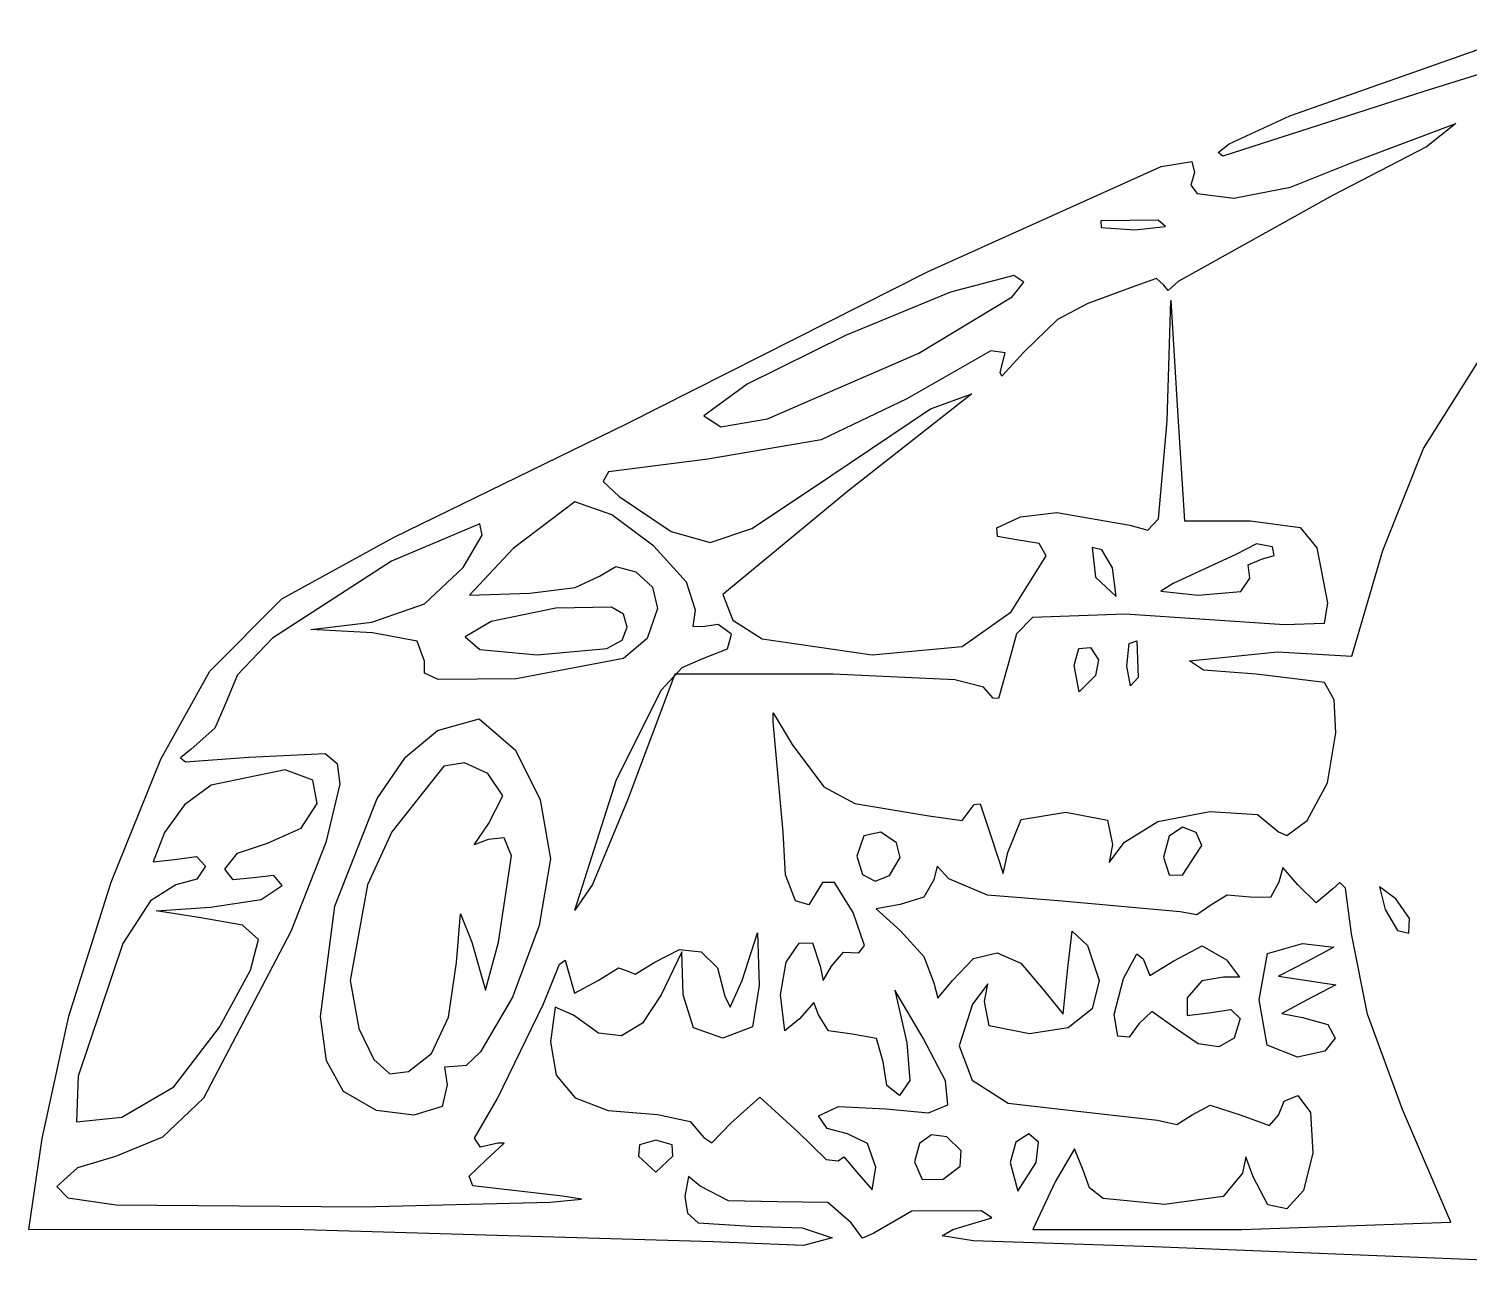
# Model space of a CAD drawing. Extents: x 2 to 133, y 1 to 41.
# Drawn here: x 2.19 to 23.41, y 2.61 to 20.8 of the extents above; entities that cross this region are included whole.
import ezdxf

# ---------------------------------------------------------------- set-up
doc = ezdxf.new("R2010")
doc.units = 0

msp = doc.modelspace()

# ---------------------------------------------------------------- linework, layer by layer
at = {"layer": 'Layer 1'}
for p, q in [((25.707644, 20.795649), (22.745352, 19.87072)), ((20.769615, 19.511931), (23.924912, 20.625966)), ((22.745352, 19.87072), (19.782019, 18.920189)), ((19.87803, 19.098555), (20.769615, 19.511931)), ((21.71358, 18.836964), (23.214868, 19.402081)), ((23.214868, 19.402081), (22.783788, 19.055266)), ((19.714724, 18.973468), (19.87803, 19.098555)), ((19.782019, 18.920189), (19.714724, 18.973468)), ((22.783788, 19.055266), (21.397955, 18.337904)), ((15.442623, 17.222026), (18.873676, 18.765027)), ((18.873676, 18.765027), (19.32591, 18.842077)), ((19.363379, 18.677079), (19.311666, 18.492354)), ((19.32591, 18.842077), (19.363379, 18.677079)), ((20.777822, 18.462662), (21.71358, 18.836964)), ((19.311666, 18.492354), (19.407476, 18.369437)), ((19.944039, 18.302392), (20.777822, 18.462662)), ((21.397955, 18.337904), (19.124877, 17.074444)), ((19.407476, 18.369437), (19.944039, 18.302392)), ((18.832962, 17.975577), (17.986295, 17.96512)), ((17.986295, 17.96512), (17.989648, 17.868922)), ((17.989648, 17.868922), (18.485556, 17.835019)), ((18.485556, 17.835019), (18.936856, 17.880622)), ((18.936856, 17.880622), (18.832962, 17.975577)), ((18.832962, 17.975577), (18.832962, 17.975577)), ((11.006667, 14.981526), (15.442623, 17.222026)), ((16.704293, 17.161308), (15.770742, 16.916493)), ((16.681102, 16.84816), (16.852897, 17.062266)), ((16.852897, 17.062266), (16.704293, 17.161308)), ((18.556111, 17.028481), (17.793763, 16.746239)), ((18.80653, 17.117059), (18.556111, 17.028481)), ((18.913211, 17.020545), (18.80653, 17.117059)), ((18.97717, 16.942195), (18.913211, 17.020545)), ((19.124877, 17.074444), (18.97717, 16.942195)), ((15.770742, 16.916493), (14.224649, 16.276465)), ((15.30464, 16.016111), (16.681102, 16.84816)), ((18.962253, 15.018404), (19.015617, 16.792222)), ((19.015617, 16.792222), (19.117448, 15.169444)), ((17.793763, 16.746239), (17.348187, 16.511136)), ((17.348187, 16.511136), (16.852051, 16.032748)), ((14.224649, 16.276465), (12.776192, 15.562367)), ((13.07563, 15.049329), (15.30464, 16.016111)), ((16.366638, 16.049131), (15.127149, 15.345622)), ((15.30464, 16.016111), (15.30464, 16.016111)), ((16.574498, 16.019447), (16.366638, 16.049131)), ((16.502166, 15.733889), (16.574498, 16.019447)), ((16.852051, 16.032748), (16.529763, 15.676158)), ((22.738632, 14.611522), (23.609769, 15.990972)), ((16.529763, 15.676158), (16.502166, 15.733889)), ((12.776192, 15.562367), (12.135556, 15.095341)), ((15.127149, 15.345622), (13.868435, 14.737485)), ((16.086667, 15.415813), (14.252222, 13.980513)), ((15.477848, 15.197756), (16.086667, 15.415813)), ((12.135556, 15.095341), (12.38905, 14.929632)), ((13.710626, 14.007449), (15.477848, 15.197756)), ((19.117448, 15.169444), (19.219279, 13.546667)), ((7.568372, 13.298548), (11.006667, 14.981526)), ((12.38905, 14.929632), (13.07563, 15.049329)), ((18.836097, 13.577251), (18.962253, 15.018404)), ((13.868435, 14.737485), (12.195416, 14.456785)), ((12.195416, 14.456785), (10.733827, 14.268457)), ((22.138965, 13.111855), (22.738632, 14.611522)), ((10.733827, 14.268457), (10.654689, 14.128067)), ((10.654689, 14.128067), (10.892115, 13.90715)), ((12.843437, 13.431385), (13.710626, 14.007449)), ((10.236184, 13.828889), (9.330203, 13.141291)), ((10.780385, 13.633679), (10.236184, 13.828889)), ((10.892115, 13.90715), (11.654642, 13.389081)), ((14.252222, 13.980513), (12.417778, 12.459962)), ((11.399742, 13.175092), (10.780385, 13.633679)), ((16.454031, 13.443661), (16.80238, 13.605585)), ((16.80238, 13.605585), (17.335701, 13.668145)), ((17.335701, 13.668145), (18.415, 13.484013)), ((8.837387, 13.503002), (7.538201, 12.950373)), ((8.872252, 13.333116), (8.837387, 13.503002)), ((11.654642, 13.389081), (12.231596, 13.227878)), ((12.231596, 13.227878), (12.843437, 13.431385)), ((16.465631, 13.317089), (16.454031, 13.443661)), ((18.415, 13.484013), (18.679811, 13.410914)), ((18.679811, 13.410914), (18.836097, 13.577251)), ((19.219279, 13.546667), (20.192973, 13.546667)), ((20.192973, 13.546667), (20.92447, 13.447109)), ((20.92447, 13.447109), (21.166667, 13.146416)), ((5.923338, 12.396674), (7.568372, 13.298548)), ((8.592476, 12.857367), (8.872252, 13.333116)), ((11.882173, 12.643688), (11.399742, 13.175092)), ((16.745185, 13.264444), (16.465631, 13.317089)), ((17.079794, 13.210403), (16.745185, 13.264444)), ((17.179497, 13.03214), (17.079794, 13.210403)), ((20.281274, 13.205818), (19.974042, 13.052809)), ((20.514968, 13.16355), (20.281274, 13.205818)), ((20.541419, 13.035488), (20.514968, 13.16355)), ((7.538201, 12.950373), (5.783961, 11.816189)), ((9.330203, 13.141291), (8.684237, 12.453691)), ((16.667039, 12.206111), (17.179497, 13.03214)), ((18.002072, 13.121348), (17.857985, 13.154282)), ((17.857985, 13.154282), (17.909506, 12.718776)), ((18.159611, 12.853283), (18.002072, 13.121348)), ((19.974042, 13.052809), (19.05, 12.621997)), ((20.157315, 12.899319), (20.350381, 12.982222)), ((20.350381, 12.982222), (20.541419, 13.035488)), ((21.166667, 13.146416), (21.323753, 12.336805)), ((21.685199, 11.550955), (22.138965, 13.111855)), ((8.022086, 12.322485), (8.592476, 12.857367)), ((10.602436, 12.730909), (10.839078, 12.871692)), ((10.839078, 12.871692), (11.137383, 12.796062)), ((11.137383, 12.796062), (11.381542, 12.568703)), ((18.210478, 12.430687), (18.159611, 12.853283)), ((18.159611, 12.853283), (18.159611, 12.853283)), ((20.178889, 12.7), (20.157315, 12.899319)), ((9.573294, 12.478969), (10.242341, 12.563404)), ((10.242341, 12.563404), (10.602436, 12.730909)), ((11.381542, 12.568703), (11.455752, 12.254298)), ((12.0156, 12.230029), (11.882173, 12.643688)), ((17.909506, 12.718776), (18.210478, 12.430687)), ((19.05, 12.621997), (18.871802, 12.510581)), ((20.047337, 12.50473), (20.178889, 12.7)), ((20.178889, 12.7), (20.178889, 12.7)), ((4.859734, 11.32963), (5.923338, 12.396674)), ((7.245414, 12.055864), (8.022086, 12.322485)), ((8.684237, 12.453691), (9.573294, 12.478969)), ((12.417778, 12.459962), (12.566913, 12.085322)), ((18.871802, 12.510581), (19.419434, 12.450516)), ((19.419434, 12.450516), (20.047337, 12.50473)), ((21.323753, 12.336805), (21.274605, 12.035405)), ((9.95614, 12.257447), (9.004638, 12.061843)), ((10.778636, 12.273666), (9.95614, 12.257447)), ((10.953984, 12.16955), (10.778636, 12.273666)), ((11.006667, 11.98153), (10.953984, 12.16955)), ((11.455752, 12.254298), (11.303894, 11.81473)), ((11.98179, 11.990392), (12.0156, 12.230029)), ((15.942806, 11.695693), (16.667039, 12.206111)), ((16.977675, 12.123267), (16.745076, 11.883911)), ((18.345837, 12.173006), (16.977675, 12.123267)), ((20.690119, 12.014245), (18.345837, 12.173006)), ((6.35, 11.943664), (7.245414, 12.055864)), ((7.258365, 11.8985), (6.35, 11.943664)), ((7.912944, 11.773984), (7.258365, 11.8985)), ((9.004638, 12.061843), (8.622783, 11.835733)), ((10.936148, 11.790477), (11.006667, 11.98153)), ((11.006667, 11.98153), (11.006667, 11.98153)), ((12.119287, 11.984389), (11.98179, 11.990392)), ((12.35096, 12.019326), (12.119287, 11.984389)), ((12.543574, 11.878115), (12.35096, 12.019326)), ((12.566913, 12.085322), (12.998675, 11.805975)), ((16.745076, 11.883911), (16.613973, 11.414153)), ((21.274605, 12.035405), (20.690119, 12.014245)), ((5.783961, 11.816189), (5.267166, 11.275823)), ((8.023189, 11.479273), (7.912944, 11.773984)), ((8.622783, 11.835733), (8.838627, 11.648896)), ((10.70808, 11.663498), (10.936148, 11.790477)), ((11.303894, 11.81473), (10.954067, 11.519628)), ((12.488047, 11.663142), (12.543574, 11.878115)), ((12.998675, 11.805975), (14.616206, 11.571111)), ((14.616206, 11.571111), (15.942806, 11.695693)), ((17.66229, 11.664263), (17.831641, 11.680306)), ((17.831641, 11.680306), (17.953295, 11.498467)), ((18.366725, 11.406482), (18.401076, 11.738423)), ((18.401076, 11.738423), (18.514954, 11.776899)), ((18.514954, 11.776899), (18.537234, 11.235972)), ((8.024435, 11.30397), (8.023189, 11.479273)), ((8.838627, 11.648896), (9.680222, 11.571111)), ((10.954067, 11.519628), (9.372602, 11.219855)), ((9.680222, 11.571111), (10.70808, 11.663498)), ((11.817006, 11.384659), (12.12313, 11.520732)), ((12.12313, 11.520732), (12.488047, 11.663142)), ((17.591852, 11.417585), (17.66229, 11.664263)), ((17.953295, 11.498467), (17.909059, 11.269387)), ((19.292871, 11.484723), (20.586952, 11.615756)), ((19.499992, 11.346416), (19.292871, 11.484723)), ((20.586952, 11.615756), (21.685199, 11.550955)), ((4.140869, 10.033428), (4.859734, 11.32963)), ((5.267166, 11.275823), (5.08, 10.830385)), ((8.222382, 11.207561), (8.024435, 11.30397)), ((11.712222, 11.28526), (11.013901, 9.430927)), ((11.514123, 11.057785), (11.817006, 11.384659)), ((14.040556, 11.287074), (11.712222, 11.28526)), ((15.834172, 11.20627), (14.040556, 11.287074)), ((16.613973, 11.414153), (16.478239, 10.931015)), ((17.664876, 11.026563), (17.591852, 11.417585)), ((17.591852, 11.417585), (17.591852, 11.417585)), ((17.909059, 11.269387), (17.664876, 11.026563)), ((18.423273, 11.11351), (18.366725, 11.406482)), ((18.366725, 11.406482), (18.366725, 11.406482)), ((20.272963, 11.288889), (19.499992, 11.346416)), ((21.282618, 11.166323), (20.272963, 11.288889)), ((9.372602, 11.219855), (8.222382, 11.207561)), ((10.850325, 9.736667), (11.514123, 11.057785)), ((16.256357, 11.097098), (15.834172, 11.20627)), ((16.40228, 10.936111), (16.256357, 11.097098)), ((18.537234, 11.235972), (18.423273, 11.11351)), ((21.423285, 10.907208), (21.282618, 11.166323)), ((5.08, 10.830385), (4.93492, 10.490872)), ((16.478239, 10.931015), (16.40228, 10.936111)), ((21.448889, 10.422063), (21.423285, 10.907208)), ((8.212097, 10.457022), (8.829867, 10.628516)), ((8.829867, 10.628516), (9.364979, 10.166305)), ((13.159562, 10.583333), (13.159489, 10.718607)), ((13.159489, 10.718607), (13.436831, 10.251214)), ((4.93492, 10.490872), (4.586111, 10.180292)), ((7.74332, 10.065209), (8.212097, 10.457022)), ((13.303999, 8.960556), (13.159562, 10.583333)), ((21.324535, 9.685514), (21.448889, 10.422063)), ((13.436831, 10.251214), (13.905138, 9.62616)), ((3.407841, 8.225401), (4.140869, 10.033428)), ((4.586111, 10.180292), (4.426519, 10.05416)), ((4.426519, 10.05416), (4.503512, 9.99416)), ((4.503512, 9.99416), (5.432778, 10.063517)), ((5.432778, 10.063517), (6.557693, 10.117542)), ((6.557693, 10.117542), (6.73436, 9.969291)), ((7.323232, 9.457225), (7.74332, 10.065209)), ((8.614241, 9.981118), (8.309572, 9.93219)), ((8.95457, 9.824189), (8.614241, 9.981118)), ((9.364979, 10.166305), (9.727143, 9.434772)), ((5.970443, 9.877778), (4.880312, 9.651423)), ((6.377898, 9.725739), (5.970443, 9.877778)), ((6.73436, 9.969291), (6.773333, 9.669032)), ((8.309572, 9.93219), (7.543826, 8.966759)), ((9.177729, 9.493704), (8.95457, 9.824189)), ((4.880312, 9.651423), (4.489291, 9.363629)), ((6.443609, 9.382511), (6.377898, 9.725739)), ((6.773333, 9.669032), (6.566964, 8.805687)), ((10.239171, 7.809964), (10.850325, 9.736667)), ((13.905138, 9.62616), (14.364196, 9.382371)), ((21.025556, 9.131904), (21.324535, 9.685514)), ((4.489291, 9.363629), (4.192661, 8.955114)), ((6.208156, 9.017426), (6.443609, 9.382511)), ((6.700881, 7.868937), (7.323232, 9.457225)), ((8.964036, 9.080602), (9.177729, 9.493704)), ((9.727143, 9.434772), (9.877778, 8.565269)), ((11.013901, 9.430927), (10.498266, 8.189858)), ((14.364196, 9.382371), (15.451667, 9.201582)), ((15.941422, 9.133175), (16.120058, 9.36487)), ((16.120058, 9.36487), (16.206926, 9.378744)), ((16.206926, 9.378744), (16.368889, 8.89)), ((15.451667, 9.201582), (15.941422, 9.133175)), ((16.61772, 8.659458), (16.809919, 9.146739)), ((16.809919, 9.146739), (17.472713, 9.252221)), ((17.472713, 9.252221), (18.084756, 9.135267)), ((18.084756, 9.135267), (18.156959, 8.77721)), ((18.825745, 9.118859), (19.590647, 9.262558)), ((19.590647, 9.262558), (20.293821, 9.218912)), ((20.293821, 9.218912), (20.602222, 8.965224)), ((20.726576, 8.908317), (21.025556, 9.131904)), ((4.192661, 8.955114), (4.02728, 8.520257)), ((5.712117, 8.799816), (6.208156, 9.017426)), ((7.543826, 8.966759), (7.183175, 8.184444)), ((8.75308, 8.774154), (8.964036, 9.080602)), ((13.340161, 8.329847), (13.303999, 8.960556)), ((14.746111, 8.960556), (14.496962, 8.905435)), ((14.974535, 8.801511), (14.746111, 8.960556)), ((18.33216, 8.810512), (18.825745, 9.118859)), ((19.191111, 9.031111), (18.991792, 8.901864)), ((19.390431, 8.953101), (19.191111, 9.031111)), ((19.473333, 8.765546), (19.390431, 8.953101)), ((20.602222, 8.965224), (20.726576, 8.908317)), ((5.265684, 8.650117), (5.712117, 8.799816)), ((6.566964, 8.805687), (6.056019, 7.496576)), ((8.960556, 8.852481), (8.75308, 8.774154)), ((9.1958, 8.875969), (8.960556, 8.852481)), ((9.301962, 8.60945), (9.1958, 8.875969)), ((14.496962, 8.905435), (14.393333, 8.607778)), ((15.028333, 8.58426), (14.974535, 8.801511)), ((16.368889, 8.89), (16.546087, 8.350616)), ((18.108379, 8.510364), (18.33216, 8.810512)), ((18.156959, 8.77721), (18.108379, 8.510364)), ((18.991792, 8.901864), (18.908889, 8.591121)), ((19.191111, 8.325556), (19.473333, 8.765546)), ((19.473333, 8.765546), (19.473333, 8.765546)), ((4.02728, 8.520257), (4.341612, 8.556125)), ((4.341612, 8.556125), (4.663779, 8.599453)), ((4.663779, 8.599453), (4.797778, 8.457811)), ((5.08, 8.416843), (5.265684, 8.650117)), ((9.11375, 7.337778), (9.301962, 8.60945)), ((9.877778, 8.565269), (9.712427, 7.584232)), ((14.393333, 8.607778), (14.474407, 8.335956)), ((14.874679, 8.321131), (15.028333, 8.58426)), ((15.028333, 8.58426), (15.028333, 8.58426)), ((16.546087, 8.350616), (16.61772, 8.659458)), ((18.908889, 8.591121), (18.991792, 8.331616)), ((4.797778, 8.457811), (4.669193, 8.264746)), ((5.204354, 8.257781), (5.08, 8.416843)), ((5.503333, 8.286504), (5.204354, 8.257781)), ((5.802312, 8.320932), (5.503333, 8.286504)), ((5.926667, 8.175588), (5.802312, 8.320932)), ((13.485788, 7.94901), (13.340161, 8.329847)), ((14.474407, 8.335956), (14.662446, 8.239385)), ((14.662446, 8.239385), (14.874679, 8.321131)), ((15.575914, 8.459783), (15.526544, 8.255)), ((15.745183, 8.270666), (15.575914, 8.459783)), ((18.991792, 8.331616), (19.191111, 8.325556)), ((20.668383, 8.43826), (20.606544, 8.224805)), ((20.888766, 8.184444), (20.668383, 8.43826)), ((2.783569, 6.248331), (3.407841, 8.225401)), ((4.360043, 8.184444), (3.986464, 7.947383)), ((4.669193, 8.264746), (4.360043, 8.184444)), ((5.615781, 7.969256), (5.926667, 8.175588)), ((7.183175, 8.184444), (7.055556, 7.478889)), ((10.498266, 8.189858), (10.239171, 7.809964)), ((13.886596, 8.216454), (13.686169, 7.88792)), ((14.061695, 8.216439), (13.886596, 8.216454)), ((14.335589, 7.77514), (14.061695, 8.216439)), ((15.526544, 8.255), (15.378412, 8.003214)), ((16.314484, 8.033), (15.745183, 8.270666)), ((20.606544, 8.224805), (20.485573, 7.996033)), ((21.158276, 7.919122), (20.888766, 8.184444)), ((21.402692, 8.126352), (21.158276, 7.919122)), ((21.506452, 8.21574), (21.402692, 8.126352)), ((21.587874, 8.132368), (21.506452, 8.21574)), ((21.677402, 7.462571), (21.587874, 8.132368)), ((22.330576, 7.977482), (22.089626, 8.153066)), ((22.089626, 8.153066), (22.172589, 7.819494)), ((3.986464, 7.947383), (3.580834, 7.317165)), ((4.068382, 7.80291), (4.868333, 7.857055)), ((4.868333, 7.857055), (5.615781, 7.969256)), ((6.488558, 6.244547), (6.700881, 7.868937)), ((13.686169, 7.88792), (13.485788, 7.94901)), ((15.028333, 7.893248), (14.675555, 7.831994)), ((15.378412, 8.003214), (15.028333, 7.893248)), ((17.41752, 7.944852), (16.314484, 8.033)), ((19.154935, 7.783469), (17.41752, 7.944852)), ((19.603982, 7.885292), (19.402093, 7.742151)), ((19.845496, 8.032459), (19.603982, 7.885292)), ((20.187927, 8.000814), (19.845496, 8.032459)), ((20.485573, 7.996033), (20.187927, 8.000814)), ((22.531837, 7.685246), (22.330576, 7.977482)), ((22.330576, 7.977482), (22.330576, 7.977482)), ((4.727222, 7.698063), (4.068382, 7.80291)), ((5.342843, 7.591194), (4.727222, 7.698063)), ((8.494799, 7.041444), (8.55176, 7.756035)), ((8.55176, 7.756035), (8.722402, 7.337778)), ((14.502264, 7.288787), (14.335589, 7.77514)), ((14.675555, 7.831994), (15.028333, 7.509355)), ((19.402093, 7.742151), (19.154935, 7.783469)), ((22.172589, 7.819494), (22.35509, 7.508498)), ((22.523273, 7.471421), (22.531837, 7.685246)), ((6.056019, 7.496576), (4.769368, 5.040102)), ((5.578335, 7.379818), (5.342843, 7.591194)), ((7.055556, 7.478889), (6.928415, 6.773333)), ((9.712427, 7.584232), (9.318618, 6.527349)), ((12.7, 6.773333), (12.925958, 7.478889)), ((12.925958, 7.478889), (12.95409, 6.702778)), ((15.028333, 7.509355), (15.378412, 7.129357)), ((17.496359, 6.914444), (17.565081, 7.502807)), ((17.565081, 7.502807), (17.789032, 7.291476)), ((21.914187, 6.278294), (21.677402, 7.462571)), ((22.35509, 7.508498), (22.523273, 7.471421)), ((3.580834, 7.317165), (2.921163, 5.363038)), ((5.457666, 6.92485), (5.578335, 7.379818)), ((8.722402, 7.337778), (8.921874, 6.632222)), ((8.921874, 6.632222), (9.11375, 7.337778)), ((11.417637, 7.045297), (11.779459, 7.232001)), ((11.779459, 7.232001), (12.100794, 7.196576)), ((13.35163, 7.044456), (13.541395, 7.323243)), ((13.541395, 7.323243), (13.740446, 7.327076)), ((13.740446, 7.327076), (13.851169, 6.985)), ((14.419579, 7.180445), (14.502264, 7.288787)), ((17.789032, 7.291476), (17.961886, 6.774686)), ((19.061961, 7.065481), (19.478032, 7.282658)), ((19.478032, 7.282658), (19.838072, 7.07988)), ((20.441819, 7.171546), (20.955, 7.31794)), ((20.955, 7.31794), (21.419459, 7.266439)), ((21.419459, 7.266439), (21.025556, 7.055556)), ((8.375447, 6.234377), (8.494799, 7.041444)), ((9.775247, 6.432285), (10.013873, 7.016218)), ((10.013873, 7.016218), (10.093229, 7.073046)), ((10.093229, 7.073046), (10.130408, 6.950445)), ((11.127389, 6.866164), (11.417637, 7.045297)), ((11.815131, 7.196667), (11.508883, 6.561667)), ((11.834233, 6.561667), (11.815131, 7.196667)), ((12.100794, 7.196576), (12.337618, 6.96044)), ((13.268766, 6.561667), (13.35163, 7.044456)), ((14.016385, 6.986758), (14.193784, 7.1899)), ((14.193784, 7.1899), (14.419579, 7.180445)), ((15.378412, 7.129357), (15.526544, 6.742221)), ((15.798472, 6.773333), (16.109815, 7.099019)), ((16.109815, 7.099019), (16.457351, 7.183572)), ((16.457351, 7.183572), (16.809579, 7.030095)), ((16.809579, 7.030095), (17.134999, 6.641691)), ((18.320493, 6.802916), (18.516715, 7.166543)), ((18.516715, 7.166543), (18.608778, 7.091556)), ((18.608778, 7.091556), (18.707288, 6.848812)), ((18.707288, 6.848812), (19.061961, 7.065481)), ((19.838072, 7.07988), (20.028414, 6.823354)), ((20.32, 6.491111), (20.441819, 7.171546)), ((21.025556, 7.055556), (20.602222, 6.838365)), ((5.004802, 6.087206), (5.457666, 6.92485)), ((10.130408, 6.950445), (10.234765, 6.589053)), ((10.583333, 6.773333), (10.882313, 6.959711)), ((10.882313, 6.959711), (11.006667, 6.914444)), ((11.006667, 6.914444), (11.127389, 6.866164)), ((12.337618, 6.96044), (12.44591, 6.54501)), ((13.851169, 6.985), (13.897822, 6.775094)), ((13.897822, 6.775094), (14.016385, 6.986758)), ((17.42957, 6.279013), (17.496359, 6.914444)), ((18.184107, 6.275368), (18.320493, 6.802916)), ((19.790833, 6.82373), (19.474369, 6.770958)), ((20.028414, 6.823354), (19.790833, 6.82373)), ((20.602222, 6.838365), (21.025556, 6.773333)), ((6.928415, 6.773333), (7.055556, 6.067778)), ((10.234765, 6.589053), (10.583333, 6.773333)), ((12.526777, 6.383077), (12.7, 6.773333)), ((12.95409, 6.702778), (12.856965, 6.09072)), ((15.368816, 5.926667), (14.953188, 6.632222)), ((14.953188, 6.632222), (15.127189, 5.856111)), ((15.526544, 6.742221), (15.58358, 6.513288)), ((15.58358, 6.513288), (15.798472, 6.773333)), ((16.319428, 6.722931), (16.096045, 6.424295)), ((16.274152, 6.46279), (16.319428, 6.722931)), ((17.134999, 6.641691), (17.42957, 6.279013)), ((17.961886, 6.774686), (17.857615, 6.355218)), ((19.474369, 6.770958), (19.258435, 6.516695)), ((21.025556, 6.773333), (21.448889, 6.708302)), ((21.448889, 6.708302), (21.025556, 6.491111)), ((9.318618, 6.527349), (8.849713, 5.725115)), ((9.099283, 5.035285), (9.775247, 6.432285)), ((9.948333, 6.380985), (9.877778, 5.872195)), ((10.216444, 6.265333), (9.948333, 6.380985)), ((11.508883, 6.561667), (11.235133, 6.145718)), ((11.984146, 6.078985), (11.834233, 6.561667)), ((12.44591, 6.54501), (12.526777, 6.383077)), ((13.329034, 6.034778), (13.268766, 6.561667)), ((13.757481, 6.448426), (13.546667, 6.208889)), ((13.824567, 6.267072), (13.757481, 6.448426)), ((16.096045, 6.424295), (15.897967, 5.811524)), ((16.34297, 6.105595), (16.274152, 6.46279)), ((19.258435, 6.516695), (19.259626, 6.256985)), ((20.437593, 5.820834), (20.32, 6.491111)), ((20.32, 6.491111), (20.32, 6.491111)), ((21.025556, 6.491111), (20.650907, 6.288502)), ((2.390971, 4.445), (2.783569, 6.248331)), ((6.581005, 5.591436), (6.488558, 6.244547)), ((8.128, 5.700889), (8.375447, 6.234377)), ((10.585991, 5.996882), (10.216444, 6.265333)), ((13.546667, 6.208889), (13.329034, 6.034778)), ((13.972699, 6.033545), (13.824567, 6.267072)), ((17.857615, 6.355218), (17.505719, 6.078116)), ((18.235908, 5.956249), (18.184107, 6.275368)), ((18.737019, 6.317476), (18.546872, 6.135813)), ((19.095431, 6.062664), (18.737019, 6.317476)), ((19.259626, 6.256985), (19.575935, 6.296172)), ((19.575935, 6.296172), (19.902112, 6.345928)), ((19.902112, 6.345928), (20.037778, 6.216687)), ((20.037778, 6.216687), (19.949759, 5.92669)), ((20.650907, 6.288502), (20.955, 6.228726)), ((20.955, 6.228726), (21.332196, 6.125752)), ((22.429155, 4.876001), (21.914187, 6.278294)), ((4.328875, 5.206836), (5.004802, 6.087206)), ((5.004802, 6.087206), (5.004802, 6.087206)), ((7.055556, 6.067778), (7.277261, 5.609372)), ((10.926528, 5.957233), (10.585991, 5.996882)), ((11.235133, 6.145718), (10.926528, 5.957233)), ((12.417778, 5.926667), (11.984146, 6.078985)), ((12.856965, 6.09072), (12.417778, 5.926667)), ((14.322778, 5.98485), (13.972699, 6.033545)), ((14.681385, 5.921399), (14.322778, 5.98485)), ((16.935695, 5.988425), (16.34297, 6.105595)), ((17.505719, 6.078116), (16.935695, 5.988425)), ((18.403901, 5.938585), (18.235908, 5.956249)), ((18.546872, 6.135813), (18.403901, 5.938585)), ((19.420341, 5.840159), (19.095431, 6.062664)), ((19.095431, 6.062664), (19.095431, 6.062664)), ((21.332196, 6.125752), (21.437976, 5.926203)), ((9.877778, 5.872195), (9.964732, 5.378603)), ((14.777469, 5.573889), (14.681385, 5.921399)), ((15.127189, 5.856111), (15.171208, 5.301491)), ((15.697011, 5.294534), (15.368816, 5.926667)), ((15.897967, 5.811524), (16.092923, 5.303885)), ((19.724532, 5.798007), (19.420341, 5.840159)), ((19.949759, 5.92669), (19.724532, 5.798007)), ((20.884444, 5.644444), (20.437593, 5.820834)), ((21.28463, 5.731845), (20.884444, 5.644444)), ((21.437976, 5.926203), (21.28463, 5.731845)), ((6.829778, 5.136444), (6.581005, 5.591436)), ((7.277261, 5.609372), (7.513212, 5.401132)), ((7.788446, 5.434493), (8.128, 5.700889)), ((8.128, 5.700889), (8.128, 5.700889)), ((8.635027, 5.522771), (8.459078, 5.508024)), ((8.849713, 5.725115), (8.635027, 5.522771)), ((14.832465, 5.22508), (14.777469, 5.573889)), ((2.921163, 5.363038), (2.894751, 4.692359)), ((7.513212, 5.401132), (7.788446, 5.434493)), ((8.459078, 5.508024), (8.318819, 5.496742)), ((8.318819, 5.496742), (8.358983, 5.23577)), ((9.964732, 5.378603), (10.240931, 5.045462)), ((3.566219, 4.762469), (4.328875, 5.206836)), ((7.317103, 4.85678), (6.829778, 5.136444)), ((6.829778, 5.136444), (6.829778, 5.136444)), ((8.358983, 5.23577), (8.280546, 4.919357)), ((15.019731, 5.08), (14.832465, 5.22508)), ((15.171208, 5.301491), (15.019731, 5.08)), ((15.732507, 4.944298), (15.697011, 5.294534)), ((16.092923, 5.303885), (16.623217, 4.968448)), ((4.769368, 5.040102), (4.163251, 4.466136)), ((8.280546, 4.919357), (7.866972, 4.788722)), ((8.759575, 4.450285), (9.099283, 5.035285)), ((10.240931, 5.045462), (10.72938, 4.857084)), ((12.535686, 4.672663), (12.960776, 5.056845)), ((12.960776, 5.056845), (13.523463, 4.54231)), ((13.828889, 4.780034), (14.119049, 4.919736)), ((14.119049, 4.919736), (14.816667, 4.88422)), ((14.816667, 4.88422), (15.44812, 4.824634)), ((15.44812, 4.824634), (15.732507, 4.944298)), ((16.623217, 4.968448), (17.431155, 4.872279)), ((19.329849, 4.793937), (19.598512, 4.93871)), ((19.598512, 4.93871), (20.054905, 4.788611)), ((20.602222, 4.787849), (20.686442, 4.994181)), ((20.686442, 4.994181), (20.888927, 5.08)), ((20.888927, 5.08), (21.072462, 4.831292)), ((2.894751, 4.692359), (3.566219, 4.762469)), ((7.866972, 4.788722), (7.317103, 4.85678)), ((10.72938, 4.857084), (11.453082, 4.797778)), ((11.453082, 4.797778), (11.935079, 4.69903)), ((11.935079, 4.69903), (12.135556, 4.461614)), ((12.253094, 4.384942), (12.535686, 4.672663)), ((13.953243, 4.593246), (13.828889, 4.780034)), ((17.431155, 4.872279), (18.818832, 4.715358)), ((18.818832, 4.715358), (19.10642, 4.652224)), ((19.10642, 4.652224), (19.329849, 4.793937)), ((20.054905, 4.788611), (20.469859, 4.637189)), ((20.469859, 4.637189), (20.602222, 4.787849)), ((21.072462, 4.831292), (21.111119, 4.233333)), ((23.142222, 3.211452), (22.429155, 4.876001)), ((4.163251, 4.466136), (3.472684, 4.180916)), ((12.135556, 4.461614), (12.253094, 4.384942)), ((13.523463, 4.54231), (13.939759, 4.138642)), ((14.252222, 4.515556), (13.953243, 4.593246)), ((14.549932, 4.370476), (14.252222, 4.515556)), ((15.491287, 4.502595), (15.312755, 4.37497)), ((15.715995, 4.469917), (15.491287, 4.502595)), ((15.927279, 4.262905), (15.715995, 4.469917)), ((16.924476, 4.515556), (16.731412, 4.391201)), ((17.069821, 4.391201), (16.924476, 4.515556)), ((2.193689, 3.104444), (2.390971, 4.445)), ((8.845505, 4.320225), (8.759575, 4.450285)), ((9.101667, 4.378717), (8.845505, 4.320225)), ((8.927235, 4.128228), (9.195948, 4.378849)), ((9.195948, 4.378849), (9.101667, 4.378717)), ((11.191254, 4.352397), (11.176848, 4.186295)), ((11.43, 4.421482), (11.191254, 4.352397)), ((11.668746, 4.352397), (11.43, 4.421482)), ((11.683152, 4.186295), (11.668746, 4.352397)), ((14.671234, 4.021667), (14.549932, 4.370476)), ((15.312755, 4.37497), (15.24, 4.101078)), ((15.913679, 4.036936), (15.927279, 4.262905)), ((15.927279, 4.262905), (15.927279, 4.262905)), ((16.731412, 4.391201), (16.651111, 4.092222)), ((17.035392, 4.092222), (17.069821, 4.391201)), ((17.596548, 4.292773), (17.312664, 3.80742)), ((17.725028, 3.979401), (17.596548, 4.292773)), ((3.472684, 4.180916), (2.910351, 4.014647)), ((8.682543, 3.891023), (8.927235, 4.128228)), ((11.176848, 4.186295), (11.43, 3.951111)), ((11.43, 3.951111), (11.683152, 4.186295)), ((11.683152, 4.186295), (11.683152, 4.186295)), ((13.939759, 4.138642), (14.115433, 4.119595)), ((14.115433, 4.119595), (14.198849, 4.175229)), ((14.198849, 4.175229), (14.393333, 3.951111)), ((15.24, 4.101078), (15.354796, 3.843481)), ((15.661712, 3.84843), (15.913679, 4.036936)), ((16.651111, 4.092222), (16.762028, 3.668889)), ((16.762028, 3.668889), (17.035392, 4.092222)), ((17.035392, 4.092222), (17.035392, 4.092222)), ((20.123537, 4.178118), (20.070516, 3.935911)), ((20.232321, 3.880556), (20.123537, 4.178118)), ((21.111119, 4.233333), (20.973895, 3.678766)), ((2.910351, 4.014647), (2.608802, 3.739444)), ((8.734481, 3.749039), (8.682543, 3.891023)), ((11.913646, 3.888948), (11.857655, 3.589491)), ((12.082202, 3.745552), (11.913646, 3.888948)), ((14.393333, 3.951111), (14.618574, 3.692442)), ((14.618574, 3.692442), (14.671234, 4.021667)), ((15.354796, 3.843481), (15.661712, 3.84843)), ((17.817191, 3.720042), (17.725028, 3.979401)), ((20.070516, 3.935911), (19.786095, 3.593817)), ((20.448419, 3.467823), (20.232321, 3.880556)), ((2.608802, 3.739444), (2.769559, 3.571246)), ((10.056124, 3.596219), (8.734481, 3.749039)), ((12.498855, 3.528831), (12.082202, 3.745552)), ((17.312664, 3.80742), (16.986439, 3.104444)), ((18.019562, 3.561103), (17.817191, 3.720042)), ((20.973895, 3.678766), (20.724303, 3.412078)), ((2.769559, 3.571246), (3.479444, 3.471451)), ((3.479444, 3.471451), (7.102593, 3.440029)), ((7.102593, 3.440029), (9.871665, 3.507923)), ((9.871665, 3.507923), (10.335427, 3.552083)), ((10.335427, 3.552083), (10.056124, 3.596219)), ((11.857655, 3.589491), (11.899247, 3.345653)), ((13.222738, 3.515357), (12.498855, 3.528831)), ((13.962889, 3.501948), (13.222738, 3.515357)), ((14.307466, 3.203363), (13.962889, 3.501948)), ((18.924472, 3.472891), (18.019562, 3.561103)), ((19.786095, 3.593817), (18.924472, 3.472891)), ((20.724303, 3.412078), (20.448419, 3.467823)), ((11.899247, 3.345653), (12.05226, 3.201927)), ((12.05226, 3.201927), (12.831137, 3.152614)), ((14.474179, 2.978154), (14.307466, 3.203363)), ((15.200674, 3.374795), (14.644275, 3.052572)), ((16.227778, 3.382953), (15.200674, 3.374795)), ((15.804444, 3.104444), (16.381372, 3.276015)), ((16.381372, 3.276015), (16.227778, 3.382953)), ((20.064331, 3.104444), (23.142222, 3.211452)), ((23.142222, 3.211452), (23.142222, 3.211452)), ((6.2474, 3.099486), (2.193689, 3.104444)), ((12.276667, 2.922242), (6.2474, 3.099486)), ((12.831137, 3.152614), (13.586818, 3.13031)), ((13.586818, 3.13031), (14.030582, 2.984212)), ((14.030582, 2.984212), (13.606796, 2.869377)), ((14.644275, 3.052572), (14.474179, 2.978154)), ((15.648642, 3.01291), (15.804444, 3.104444)), ((16.1074, 2.938247), (15.648642, 3.01291)), ((16.986439, 3.104444), (20.064331, 3.104444)), ((13.606796, 2.869377), (12.276667, 2.922242)), ((18.767778, 2.848252), (16.1074, 2.938247)), ((24.790256, 2.60924), (18.767778, 2.848252))]:
    msp.add_line(p, q, dxfattribs=at)

doc.saveas('drawing.dxf')
